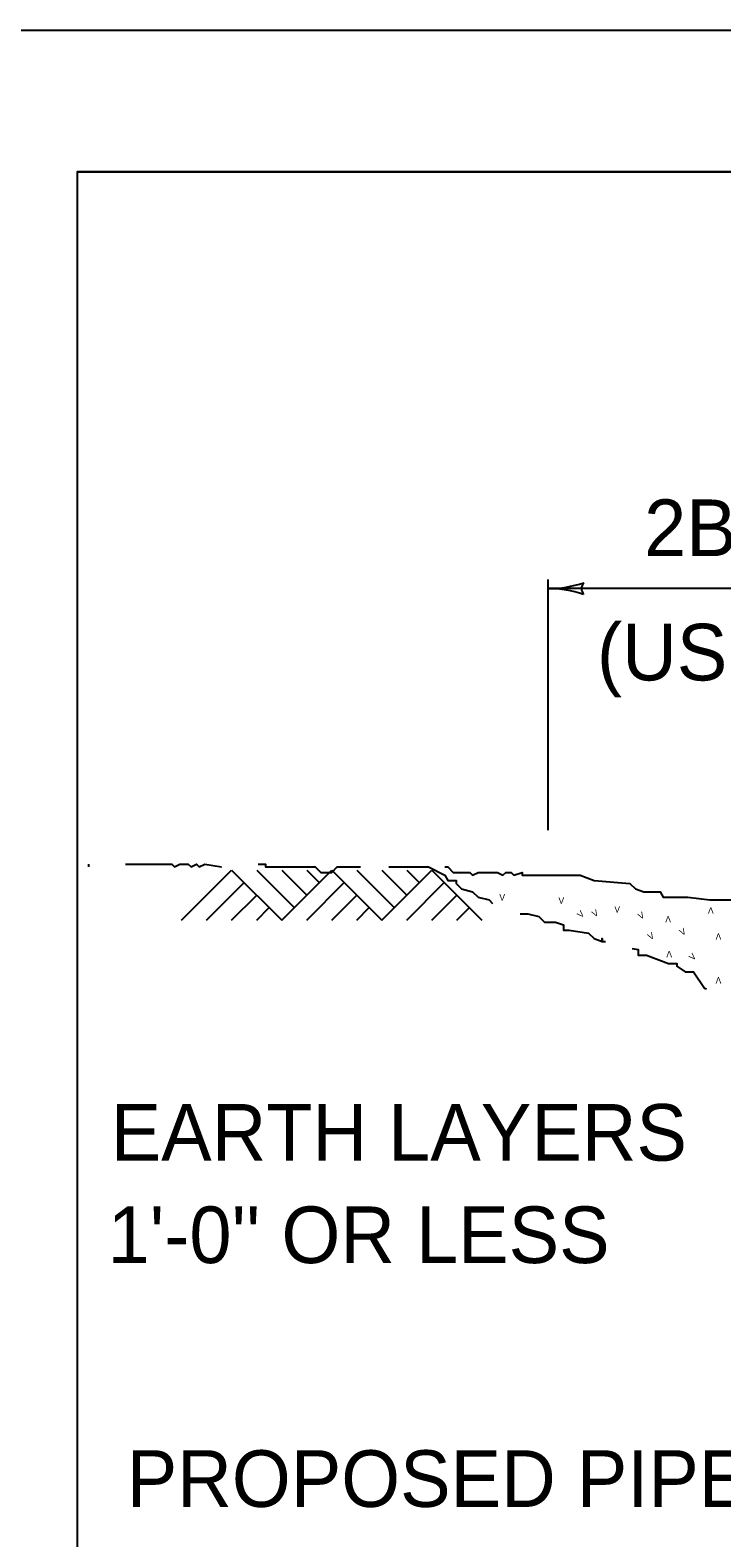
# Model space of a CAD drawing. Extents: x 1000 to 1036.3, y 1000 to 1022.
# Drawn here: x 1006.83 to 1009.28, y 1016.67 to 1022 of the extents above; entities that cross this region are included whole.
import ezdxf

# ---------------------------------------------------------------- set-up
doc = ezdxf.new("R2010")
doc.units = 0
for name, color, linetype in [('1', 7, 'Continuous'), ('10', 7, 'Continuous'), ('11', 7, 'Continuous')]:
    doc.layers.add(name, color=color, linetype=linetype)

msp = doc.modelspace()

# ---------------------------------------------------------------- linework, layer by layer
at = {"layer": '1'}
for p, q in [((1008.6645, 1019.1745), (1008.6645, 1020.0601)), ((1010.9978, 1020.0275), (1008.6645, 1020.0275)), ((1007.3691, 1018.8564), (1007.5458, 1019.0332)), ((1007.5458, 1019.0332), (1007.7227, 1018.8564)), ((1007.6343, 1019.0332), (1007.7668, 1018.9007)), ((1007.7227, 1018.8564), (1007.8995, 1019.0332)), ((1007.7227, 1019.0332), (1007.811, 1018.9448)), ((1007.811, 1019.0332), (1007.8553, 1018.989)), ((1007.8995, 1019.0332), (1008.0763, 1018.8564)), ((1007.9879, 1019.0332), (1008.1205, 1018.9007)), ((1008.0763, 1018.8564), (1008.253, 1019.0332)), ((1008.0763, 1019.0332), (1008.1647, 1018.9448)), ((1008.1647, 1019.0332), (1008.2088, 1018.989)), ((1008.253, 1019.0332), (1008.4298, 1018.8564)), ((1007.4575, 1018.8564), (1007.5901, 1018.989)), ((1007.8111, 1018.8564), (1007.9437, 1018.989)), ((1008.1647, 1018.8564), (1008.2973, 1018.989)), ((1007.5458, 1018.8564), (1007.6343, 1018.9448)), ((1007.8994, 1018.8564), (1007.9878, 1018.9448)), ((1008.253, 1018.8564), (1008.3414, 1018.9448)), ((1007.6343, 1018.8564), (1007.6785, 1018.9007)), ((1007.9878, 1018.8564), (1008.032, 1018.9007)), ((1008.3414, 1018.8564), (1008.3857, 1018.9007))]:
    msp.add_line(p, q, dxfattribs=at)
for points in [[(1007.0415, 1019.0448), (1007.0415, 1019.0546)], [(1007.1707, 1019.0546), (1007.256, 1019.0546), (1007.3341, 1019.0546), (1007.3438, 1019.0448), (1007.3633, 1019.0546), (1007.3926, 1019.0546), (1007.4023, 1019.0448), (1007.4218, 1019.0546), (1007.4316, 1019.0448), (1007.4511, 1019.0546), (1007.5096, 1019.0448), (1007.5098, 1019.045)], [(1007.6399, 1019.0546), (1007.6657, 1019.0546), (1007.6657, 1019.0448), (1007.7437, 1019.0448), (1007.7534, 1019.0448), (1007.8412, 1019.0448), (1007.8607, 1019.0253), (1007.8997, 1019.0253), (1007.9192, 1019.0448), (1007.9875, 1019.0448), (1008.0016, 1019.0448)], [(1008.1007, 1019.0448), (1008.241, 1019.0448), (1008.2995, 1019.0155), (1008.3093, 1018.996), (1008.3386, 1018.996), (1008.3386, 1018.9863), (1008.3581, 1018.9668), (1008.3971, 1018.957), (1008.4166, 1018.9375), (1008.4556, 1018.9278), (1008.4676, 1018.9158)], [(1008.2995, 1019.0448), (1008.3093, 1019.0448), (1008.3288, 1019.0253), (1008.3873, 1019.0253), (1008.3971, 1019.0155), (1008.4166, 1019.0253), (1008.4848, 1019.0253), (1008.5043, 1019.0155), (1008.5141, 1019.0253), (1008.5336, 1019.0253), (1008.5433, 1019.0155), (1008.5726, 1019.0253), (1008.5726, 1019.0155), (1008.7482, 1019.0155), (1008.7774, 1019.0155), (1008.8262, 1018.996), (1008.9529, 1018.9863), (1008.9724, 1018.9668), (1009.0018, 1018.957), (1009.0603, 1018.957), (1009.07, 1018.9375), (1009.1285, 1018.9375), (1009.1578, 1018.9375), (1009.2358, 1018.9278), (1009.4113, 1018.9278)], [(1008.5656, 1018.879), (1008.5921, 1018.879), (1008.6311, 1018.8693), (1008.6507, 1018.8498), (1008.6897, 1018.8498), (1008.7189, 1018.84), (1008.7189, 1018.8205), (1008.7384, 1018.8205), (1008.8067, 1018.8108), (1008.8262, 1018.7912), (1008.8554, 1018.7814), (1008.8554, 1018.7912), (1008.8554, 1018.7814), (1008.867, 1018.7814)], [(1008.9611, 1018.7557), (1008.9822, 1018.7522), (1008.9822, 1018.7327), (1009.0115, 1018.7327), (1009.0895, 1018.7034), (1009.1188, 1018.7034), (1009.1188, 1018.6937), (1009.148, 1018.6742), (1009.1773, 1018.6742), (1009.2163, 1018.6157), (1009.2237, 1018.6142)]]:
    msp.add_lwpolyline(points, dxfattribs=at)
for centre, radius, start, end in [((1008.6645, 1020.4184), 0.3909, 269.9878, 270), ((1008.6645, 1020.4184), 0.3909, 270, 288.6688), ((1008.6645, 1019.6366), 0.3909, 71.3472, 89.9939), ((1008.8132, 1020.0275), 0.0313, 138.7746, 220.8913)]:
    msp.add_arc(centre, radius, start, end, dxfattribs=at)
at = {"layer": '10'}
for p, q in [((1000, 1022), (1036, 1022)), ((1007, 1021.5), (1035.5, 1021.5)), ((1007, 1021.5), (1007, 1000.5)), ((1007, 1021.5), (1035.5, 1021.5))]:
    msp.add_line(p, q, dxfattribs=at)
at = {"layer": '11'}
msp.add_lwpolyline([(1007, 1000.5), (1035.5, 1000.5), (1035.5, 1021.5), (1007, 1021.5)], close=True, dxfattribs=at)

# ---------------------------------------------------------------- texts
at = {"layer": '1'}
for s, height, p in [("2Bc OR 20'", 0.2, (1009.0033, 1020.1423)), ('(USE LESSER)', 0.2, (1008.8366, 1019.7031)), ('V', 0.0225, (1008.4918, 1018.9257)), ('V', 0.0225, (1008.7006, 1018.9141)), ('V', 0.0225, (1008.8981, 1018.8831)), ('EARTH LAYERS', 0.2, (1007.1184, 1018.0068)), ("1'-0'' OR LESS", 0.2, (1007.1078, 1017.6451)), ('PROPOSED PIPE LOCATION', 0.2, (1007.1751, 1016.7839))]:
    msp.add_text(s, height=height, dxfattribs=at).set_placement(p)
for rotation, p in [(45, (1008.7802, 1018.862)), (30, (1008.8273, 1018.8657)), (30, (1008.9897, 1018.8579)), (180, (1009.0981, 1018.8708)), (180, (1009.2488, 1018.9018)), (30, (1009.0244, 1018.7852)), (30, (1009.1366, 1018.8006)), (180, (1009.2758, 1018.8098)), (180, (1009.1019, 1018.7478)), (45, (1009.1748, 1018.712)), (180, (1009.2758, 1018.6551))]:
    msp.add_text('V', height=0.0225, rotation=rotation, dxfattribs=at).set_placement(p)

doc.saveas('drawing.dxf')
